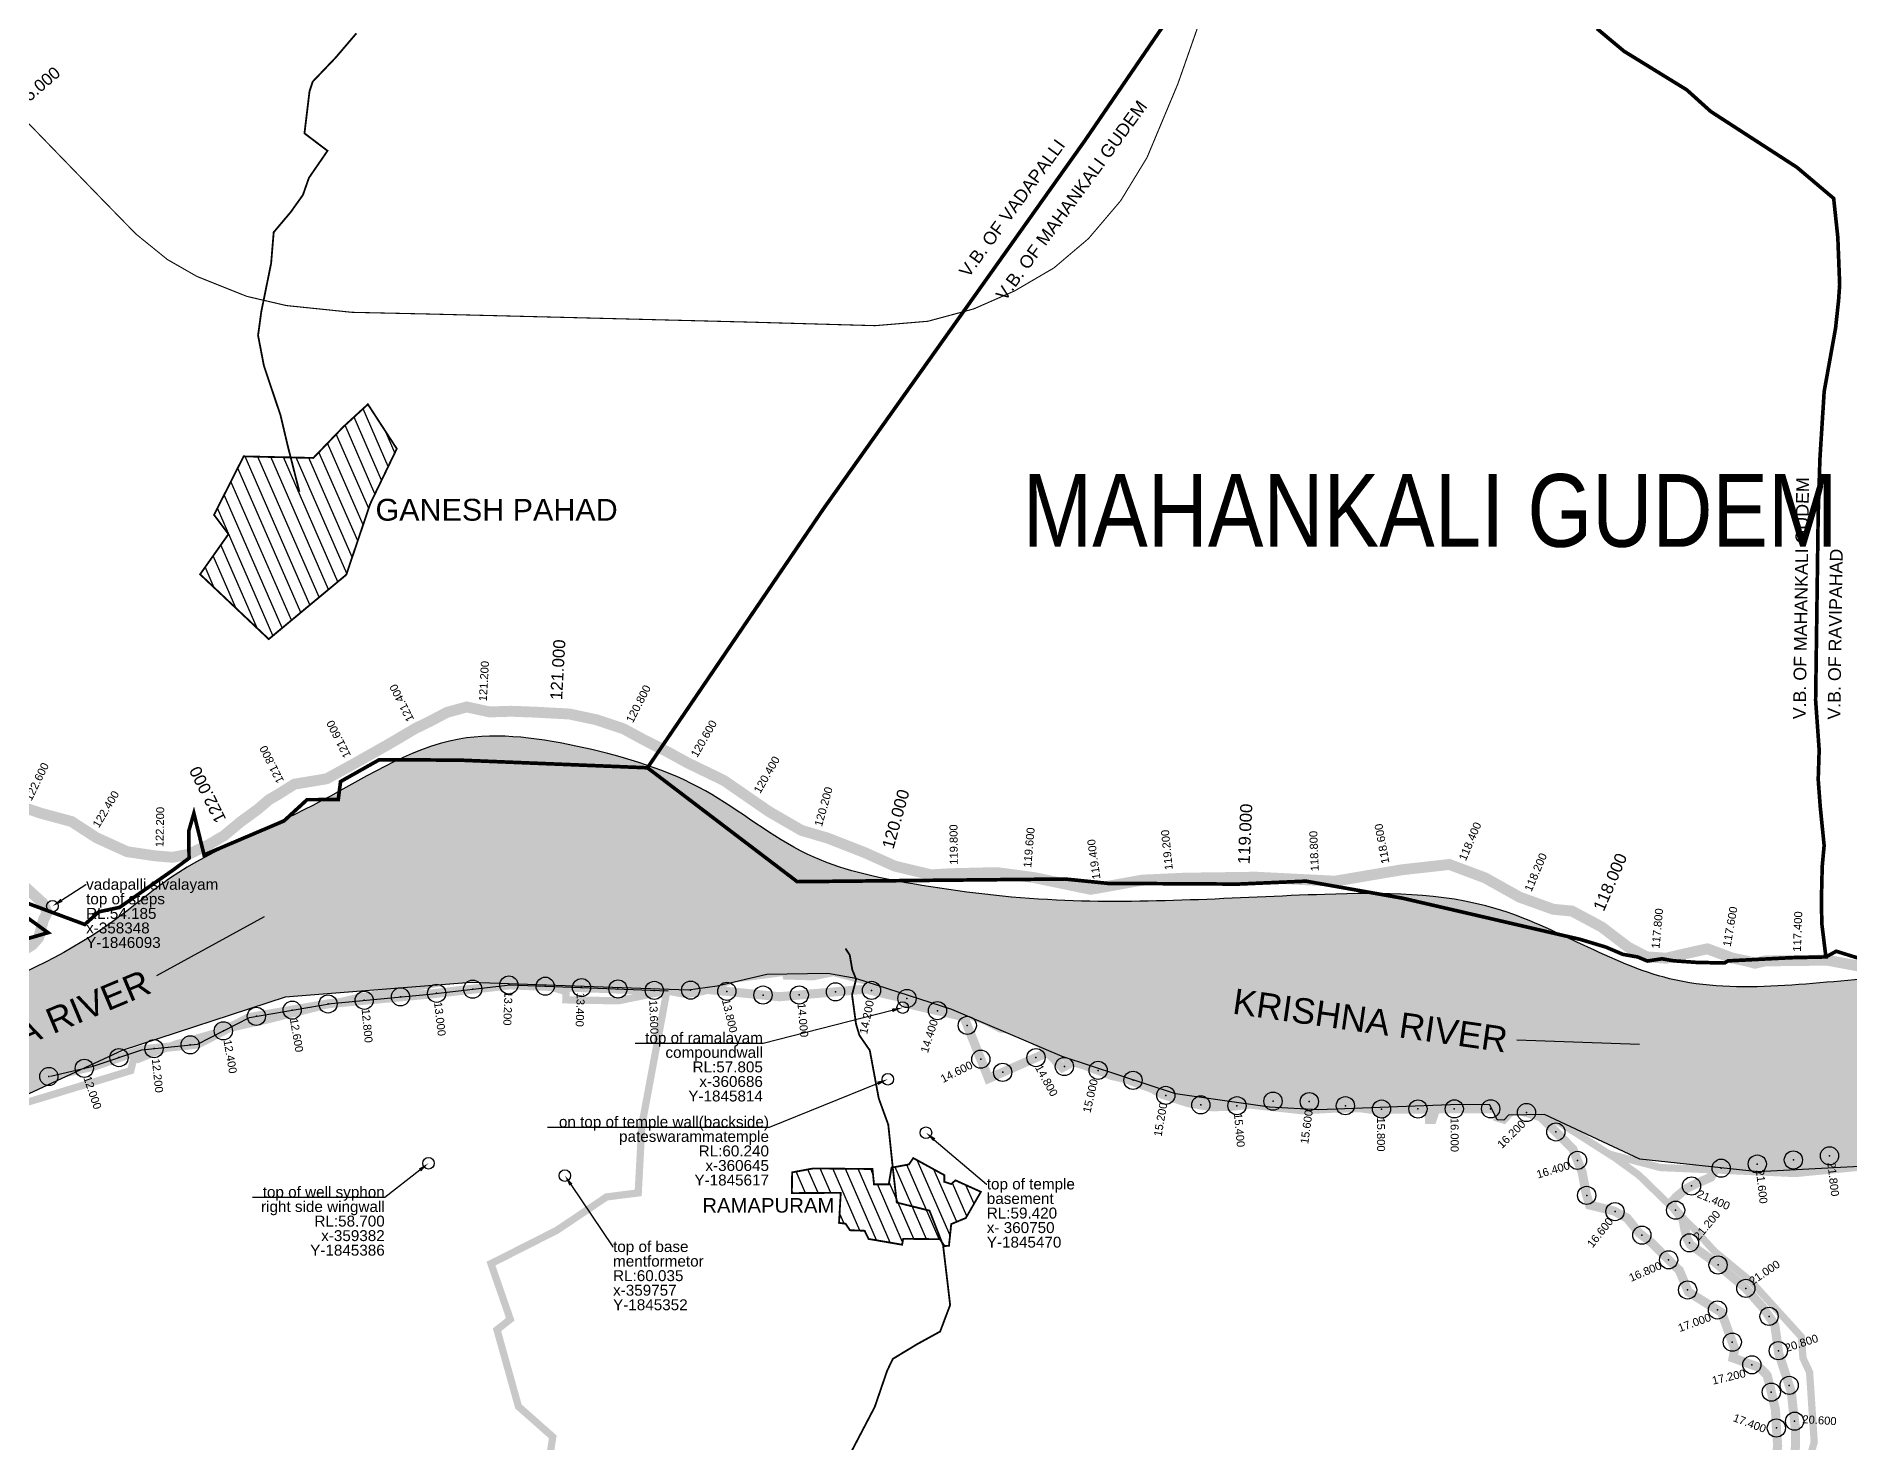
# Model space of a CAD drawing. Header units: millimetres. Extents: x 345922 to 402103, y 1833175 to 1858598.
# Drawn here: x 358304 to 363290, y 1844617 to 1848486 of the extents above; entities that cross this region are included whole.
import ezdxf
from ezdxf import colors
from ezdxf.entities.mleader import LeaderData, LeaderLine
from ezdxf.enums import TextEntityAlignment as Align
from ezdxf.math import Vec2, Vec3

# ---------------------------------------------------------------- set-up
doc = ezdxf.new("R2010")
doc.units = ezdxf.units.MM
doc.header["$PDMODE"] = 32
doc.header["$PDSIZE"] = 50
doc.linetypes.add('JIS_02_1.0', pattern=[2, 1, -1])
for name, color, linetype in [('BND', 160, 'Continuous'), ('FRL', 3, 'Continuous'), ('points', 161, 'Continuous'), ('ROADS', 10, 'Continuous'), ('STREAM111', 4, 'Continuous'), ('TBM', 7, 'Continuous'), ('TEXT', 7, 'Continuous'), ('VILLAGE AREA', 44, 'Continuous'), ('VILLAGE NAMES', 7, 'Continuous')]:
    doc.layers.add(name, color=color, linetype=linetype)
doc.styles.add('FONT1', font='Arial')
doc.styles.get("Standard").update_dxf_attribs({"font": 'arial.ttf'})
doc.styles.add('style1', font='')
doc.styles.get('style1').set_extended_font_data('Bahnschrift Condensed')
doc.linetypes.add('TRACKS', pattern='A,0.15,[130,ltypeshp.shx,S=0.25,R=0,X=0,Y=0],0.15', length=0.3)
doc.dimstyles.get("Standard").update_dxf_attribs({"dimtxt": 0.18, "dimasz": 0.18, "dimexe": 0.18, "dimexo": 0.0625, "dimgap": 0.09, "dimtad": 0, "dimtih": 1, "dimtoh": 1, "dimdec": 4, "dimzin": 0, "dimdsep": 46, "dimtxsty": 'Standard', "dimcen": 0.09, "dimadec": 0, "dimazin": 0, "dimtfac": 1, "dimtdec": 4, "dimtofl": 0, "dimtmove": 0, "dimatfit": 3, "dimfxl": 1, "dimtolj": 1, "dimtzin": 0, "dimarcsym": 0})
pattern_1 = [(113.5464313, (0, 0), (-29.1063882, -12.6838743), [])]

msp = doc.modelspace()

# ---------------------------------------------------------------- hatches: boundary and pattern name
at = {"layer": 'STREAM111'}
h = msp.add_hatch(dxfattribs=at)
h.set_pattern_fill('DASH,_O', color=4, scale=20, angle=45)
h.set_pattern_definition([(45, (0, 0), (7e-15, 89.8025612), [63.5, -63.5])])
edge = h.paths.add_edge_path()
edge.add_line((360312.4, 1845904.9), (360480.1, 1845907.5))
edge.add_line((360480.1, 1845907.5), (360557.2, 1845894.3))
edge.add_line((360557.2, 1845894.3), (360821, 1845809.2))
edge.add_line((360821, 1845809.2), (361124.9, 1845679.8))
edge.add_line((361124.9, 1845679.8), (361436.3, 1845577.4))
edge.add_line((361436.3, 1845577.4), (361695, 1845540.3))
edge.add_line((361695, 1845540.3), (361829.6, 1845532.7))
edge.add_line((361829.6, 1845532.7), (362216, 1845547.5))
edge.add_line((362216, 1845547.5), (362300.6, 1845547))
edge.add_line((362300.6, 1845547), (362320.4, 1845505.3))
edge.add_line((362320.4, 1845505.3), (362339.3, 1845504.7))
edge.add_line((362339.3, 1845504.7), (362352.2, 1845518.6))
edge.add_line((362352.2, 1845518.6), (362450.3, 1845520.1))
edge.add_line((362450.3, 1845520.1), (362712.6, 1845397.4))
edge.add_line((362712.6, 1845397.4), (363038.7, 1845362.4))
edge.add_line((363038.7, 1845362.4), (363526.7, 1845388.4))
edge.add_line((363526.7, 1845388.4), (364040.3, 1845531.1))
edge.add_line((364040.3, 1845531.1), (364255.8, 1845521))
edge.add_line((364255.8, 1845521), (364342.1, 1845671))
edge.add_line((364342.1, 1845671), (365004.6, 1846711.3))
edge.add_line((365004.6, 1846711.3), (365605.4, 1847420.4))
edge.add_line((365605.4, 1847420.4), (365918.3, 1847841.6))
edge.add_line((365918.3, 1847841.6), (365878.7, 1848090.8))
edge.add_line((365878.7, 1848090.8), (365924, 1848305))
edge.add_line((365924, 1848305), (366156.5, 1848619.5))
edge.add_line((366156.5, 1848619.5), (366280.2, 1848725.3))
edge.add_line((366280.2, 1848725.3), (366437.8, 1848794.5))
edge.add_line((366437.8, 1848794.5), (366629.9, 1848860.6))
edge.add_line((366629.9, 1848860.6), (366661.1, 1848902.5))
edge.add_line((366661.1, 1848902.5), (366851.1, 1849031))
edge.add_line((366851.1, 1849031), (367076, 1849132))
edge.add_line((367076, 1849132), (367572, 1849263.5))
edge.add_line((367572, 1849263.5), (367784.8, 1849294.3))
edge.add_line((367784.8, 1849294.3), (368319.3, 1849535.4))
edge.add_line((368319.3, 1849535.4), (368559.9, 1849652.3))
edge.add_line((368559.9, 1849652.3), (368808.4, 1849776.7))
edge.add_line((368808.4, 1849776.7), (369389.2, 1850008.7))
edge.add_line((369389.2, 1850008.7), (369588.7, 1850036.9))
edge.add_line((369588.7, 1850036.9), (369888.9, 1850054.2))
edge.add_line((369888.9, 1850054.2), (370056.2, 1850015.8))
edge.add_line((370056.2, 1850015.8), (370500.8, 1849986.4))
edge.add_line((370500.8, 1849986.4), (370760.6, 1849858.5))
edge.add_line((370760.6, 1849858.5), (370998.4, 1849726.3))
edge.add_line((370998.4, 1849726.3), (371143.5, 1849582))
edge.add_line((371143.5, 1849582), (371265.2, 1849377))
edge.add_line((371265.2, 1849377), (371303, 1849010.8))
edge.add_line((371303, 1849010.8), (371440.3, 1848548.1))
edge.add_line((371440.3, 1848548.1), (371518.2, 1848014))
edge.add_line((371518.2, 1848014), (371609.4, 1847658))
edge.add_line((371609.4, 1847658), (371832.6, 1847472.2))
edge.add_line((371832.6, 1847472.2), (372158.3, 1847071.2))
edge.add_line((372158.3, 1847071.2), (372338.4, 1846857.5))
edge.add_line((372338.4, 1846857.5), (372543.7, 1846547.9))
edge.add_line((372543.7, 1846547.9), (372690.6, 1846393.3))
edge.add_line((372690.6, 1846393.3), (373054, 1846066.4))
edge.add_line((373054, 1846066.4), (373259, 1845909.1))
edge.add_line((373259, 1845909.1), (373481, 1845784.8))
edge.add_line((373481, 1845784.8), (373756.3, 1845640.9))
edge.add_line((373756.3, 1845640.9), (373996.6, 1845568.4))
edge.add_line((373996.6, 1845568.4), (374200, 1845585.5))
edge.add_line((374200, 1845585.5), (374487.4, 1845634.4))
edge.add_line((374487.4, 1845634.4), (374726.7, 1845715.3))
edge.add_line((374726.7, 1845715.3), (375064.6, 1845862.9))
edge.add_line((375064.6, 1845862.9), (375537.5, 1845990.1))
edge.add_line((375537.5, 1845990.1), (375905.4, 1846141.8))
edge.add_line((375905.4, 1846141.8), (375577, 1846618.8))
edge.add_line((375577, 1846618.8), (375526.7, 1846545.7))
edge.add_line((375526.7, 1846545.7), (375428.1, 1846321.7))
edge.add_line((375428.1, 1846321.7), (375393.9, 1846260.6))
edge.add_line((375393.9, 1846260.6), (375319.8, 1846223.6))
edge.add_line((375319.8, 1846223.6), (375200.2, 1846158.1))
edge.add_line((375200.2, 1846158.1), (374896.2, 1846028.1))
edge.add_line((374896.2, 1846028.1), (374775.1, 1845992.5))
edge.add_line((374775.1, 1845992.5), (374659.8, 1845954.1))
edge.add_line((374659.8, 1845954.1), (374468.6, 1845908.4))
edge.add_line((374468.6, 1845908.4), (374304.7, 1845888.5))
edge.add_line((374304.7, 1845888.5), (374162.3, 1845877.1))
edge.add_line((374162.3, 1845877.1), (373881.3, 1845912.8))
edge.add_line((373881.3, 1845912.8), (373777.3, 1845949.8))
edge.add_line((373777.3, 1845949.8), (373681.8, 1846023.8))
edge.add_line((373681.8, 1846023.8), (373544.8, 1846193.8))
edge.add_line((373544.8, 1846193.8), (373472.2, 1846297.7))
edge.add_line((373472.2, 1846297.7), (373393.8, 1846394.5))
edge.add_line((373393.8, 1846394.5), (373284.1, 1846492.6))
edge.add_line((373284.1, 1846492.6), (373009.7, 1846804.4))
edge.add_line((373009.7, 1846804.4), (372901.1, 1846958.2))
edge.add_line((372901.1, 1846958.2), (372766.8, 1847192.8))
edge.add_line((372766.8, 1847192.8), (372656.1, 1847372.7))
edge.add_line((372656.1, 1847372.7), (372613, 1847438))
edge.add_line((372613, 1847438), (372539.3, 1847503.3))
edge.add_line((372539.3, 1847503.3), (372387.6, 1847604.7))
edge.add_line((372387.6, 1847604.7), (372217.7, 1847744.1))
edge.add_line((372217.7, 1847744.1), (372034, 1847883.4))
edge.add_line((372034, 1847883.4), (371929.6, 1847980.7))
edge.add_line((371929.6, 1847980.7), (371828.7, 1848173.2))
edge.add_line((371828.7, 1848173.2), (371715.3, 1848396.9))
edge.add_line((371715.3, 1848396.9), (371643.8, 1848678.5))
edge.add_line((371643.8, 1848678.5), (371591.1, 1848840))
edge.add_line((371591.1, 1848840), (371456.5, 1849263.5))
edge.add_line((371456.5, 1849263.5), (371414.2, 1849498.9))
edge.add_line((371414.2, 1849498.9), (371312, 1849769.7))
edge.add_line((371312, 1849769.7), (371239, 1849918.9))
edge.add_line((371239, 1849918.9), (371024.5, 1850114.1))
edge.add_line((371024.5, 1850114.1), (370792.3, 1850318.7))
edge.add_line((370792.3, 1850318.7), (370617, 1850424.1))
edge.add_line((370617, 1850424.1), (370453.2, 1850451.6))
edge.add_line((370453.2, 1850451.6), (370045.9, 1850438.7))
edge.add_line((370045.9, 1850438.7), (369901.1, 1850435.9))
edge.add_line((369901.1, 1850435.9), (369863.2, 1850432))
edge.add_line((369863.2, 1850432), (369636.1, 1850417.2))
edge.add_line((369636.1, 1850417.2), (369473.7, 1850396.9))
edge.add_line((369473.7, 1850396.9), (369263.9, 1850383.4))
edge.add_line((369263.9, 1850383.4), (369125.1, 1850352.9))
edge.add_line((369125.1, 1850352.9), (368996.5, 1850292.1))
edge.add_line((368996.5, 1850292.1), (368861.2, 1850204.2))
edge.add_line((368861.2, 1850204.2), (368671.7, 1850102.8))
edge.add_line((368671.7, 1850102.8), (368448.3, 1850018.3))
edge.add_line((368448.3, 1850018.3), (368272.4, 1849913.5))
edge.add_line((368272.4, 1849913.5), (368004.2, 1849827.1))
edge.add_line((368004.2, 1849827.1), (367788.8, 1849714.8))
edge.add_line((367788.8, 1849714.8), (367519.3, 1849605.2))
edge.add_line((367519.3, 1849605.2), (367186.6, 1849449))
edge.add_line((367186.6, 1849449), (366786.7, 1849232))
edge.add_line((366786.7, 1849232), (366520.6, 1849095.8))
edge.add_line((366520.6, 1849095.8), (366203.8, 1848968.1))
edge.add_line((366203.8, 1848968.1), (366030.8, 1848868.4))
edge.add_line((366030.8, 1848868.4), (365841.2, 1848735.4))
edge.add_line((365841.2, 1848735.4), (365673, 1848657.9))
edge.add_arc((365678.8, 1848638.8), 20, 106.8474, 172.1337)
edge.add_arc((366210.4, 1848161.8), 730.8, 138.9743, 154.1147)
edge.add_line((365552.9, 1848480.9), (365495.4, 1848364.8))
edge.add_arc((365995.6, 1848175.1), 535, 159.2374, 179.5382)
edge.add_line((365460.7, 1848179.4), (365365.8, 1848042.3))
edge.add_line((365365.8, 1848042.3), (365228.7, 1847989.9))
edge.add_line((365228.7, 1847989.9), (365128.7, 1847897.9))
edge.add_line((365128.7, 1847897.9), (364872.5, 1847479.8))
edge.add_spline(control_points=[(364872.5, 1847479.8), (364751.5, 1847238.1), (364508.2, 1846751.8), (364198.4, 1846147.9), (363744.8, 1845891.7), (363315.2, 1845910.5), (362809.7, 1845812), (362342.9, 1846131.5), (361754.6, 1846130), (361221.5, 1846087.1), (360745.8, 1846143.6), (360403.7, 1846216.2), (360146.2, 1846435.8), (359817, 1846535.7), (359424, 1846595.5), (359070.8, 1846351.3), (358733.8, 1846232.3), (358457.7, 1845994.9), (358118.2, 1845832.2), (357705.8, 1845724.4), (357317.7, 1845758.8), (357023.9, 1845510.6), (356849.3, 1845128.2), (356580, 1844792.4), (356446, 1844297.4), (356030.9, 1843955.3), (355574.1, 1843591.3), (355217, 1843272.9), (354944.6, 1842979.2), (354741.7, 1842776.2), (354523.6, 1842634), (354411.3, 1842454.7), (354037.5, 1842257.1), (353652.6, 1842879.1), (352957.2, 1842601.1), (352440.3, 1843123.6), (351871, 1843339), (351505.9, 1843559), (351379.9, 1843635)], knot_values=[0, 0, 0, 0, 816.927526, 1643.761803, 1962.087642, 2311.263035, 2917.580945, 3432.028985, 3904.205199, 4642.49363, 5040.443251, 5342.292141, 5671.412453, 6026.576286, 6370.093912, 6811.380667, 7250.662048, 7436.99095, 7895.132819, 8364.635402, 8711.468131, 9007.199942, 9440.815909, 9972.938838, 10276.359737, 10947.391125, 11503.408839, 12052.094683, 12374.742608, 12705.71871, 12912.047162, 13143.644243, 13334.200632, 14061.252952, 14648.51574, 15221.119517, 16056.071013, 16495.766696, 16495.766696, 16495.766696, 16495.766696], degree=3, periodic=0)
edge.add_line((351379.9, 1843635), (351106.5, 1843677.9))
edge.add_line((351106.5, 1843677.9), (350518.1, 1843637.9))
edge.add_line((350518.1, 1843637.9), (349724.7, 1843369))
edge.add_line((349724.7, 1843369), (349436.5, 1843040.9))
edge.add_line((349436.5, 1843040.9), (349048.2, 1842444.9))
edge.add_line((349048.2, 1842444.9), (348671.9, 1842188.8))
edge.add_line((348671.9, 1842188.8), (348888.3, 1841967.1))
edge.add_line((348888.3, 1841967.1), (349205.6, 1842299.6))
edge.add_line((349205.6, 1842299.6), (349306, 1842415.8))
edge.add_line((349306, 1842415.8), (349375, 1842547))
edge.add_line((349375, 1842547), (349580.2, 1842817.4))
edge.add_line((349580.2, 1842817.4), (349946.5, 1843185.7))
edge.add_line((349946.5, 1843185.7), (350272.4, 1843335.3))
edge.add_line((350272.4, 1843335.3), (350789.1, 1843428))
edge.add_line((350789.1, 1843428), (350998.9, 1843450.7))
edge.add_line((350998.9, 1843450.7), (351278.4, 1843398.7))
edge.add_line((351278.4, 1843398.7), (351614, 1843322.1))
edge.add_line((351614, 1843322.1), (352008.9, 1843081.7))
edge.add_line((352008.9, 1843081.7), (352174.8, 1842941.3))
edge.add_line((352174.8, 1842941.3), (352417, 1842669.9))
edge.add_line((352417, 1842669.9), (353146.2, 1842474.1))
edge.add_line((353146.2, 1842474.1), (353409.4, 1842271.6))
edge.add_line((353409.4, 1842271.6), (354057, 1842133))
edge.add_line((354057, 1842133), (354305.9, 1842172.8))
edge.add_line((354305.9, 1842172.8), (354684.2, 1842415.5))
edge.add_line((354684.2, 1842415.5), (355191.1, 1842879.5))
edge.add_line((355191.1, 1842879.5), (355737, 1843173.6))
edge.add_line((355737, 1843173.6), (356070, 1843283.5))
edge.add_line((356070, 1843283.5), (356311.5, 1843442.1))
edge.add_line((356311.5, 1843442.1), (356569.1, 1843861.7))
edge.add_line((356569.1, 1843861.7), (356851.2, 1844266.5))
edge.add_line((356851.2, 1844266.5), (357016.9, 1844488.8))
edge.add_line((357016.9, 1844488.8), (357044.6, 1844633.6))
edge.add_line((357044.6, 1844633.6), (357119.9, 1844730.1))
edge.add_line((357119.9, 1844730.1), (357281.4, 1844886.2))
edge.add_line((357281.4, 1844886.2), (357507.2, 1845123.6))
edge.add_line((357507.2, 1845123.6), (357846, 1845373.9))
edge.add_line((357846, 1845373.9), (358539.6, 1845695.9))
edge.add_line((358539.6, 1845695.9), (358987.5, 1845842.6))
edge.add_line((358987.5, 1845842.6), (359498.8, 1845883.5))
edge.add_line((359498.8, 1845883.5), (360096, 1845862))
edge.add_line((360096, 1845862), (360175.6, 1845873.5))
edge.add_line((360175.6, 1845873.5), (360312.4, 1845904.9))
at = {"layer": 'VILLAGE AREA'}
h = msp.add_hatch(dxfattribs=at)
h.set_pattern_fill('ANSI31,_O', color=256, scale=10, angle=68.5464)
h.set_pattern_definition(pattern_1)
h.paths.add_polyline_path([(359148.7, 1847412.3), (359065.5, 1847325.9), (358873.7, 1847330.2), (358792.3, 1847169.3), (358832, 1847116.3), (358754, 1847005.8), (358942.8, 1846827.5), (359155.9, 1847004.6), (359221.9, 1847200), (359294.9, 1847351.2), (359215.4, 1847473.4)])
h = msp.add_hatch(dxfattribs=at)
h.set_pattern_fill('ANSI31,_O', color=256, scale=10, angle=68.5464)
h.set_pattern_definition(pattern_1)
h.paths.add_polyline_path([(360381.9, 1845361), (360440.2, 1845371.8), (360602.8, 1845370.2), (360607.1, 1845328.2), (360647.6, 1845328.2), (360655.2, 1845373.9), (360703.1, 1845382.8), (360715.1, 1845400.3), (360800.4, 1845353.4), (360800.4, 1845335), (360819.4, 1845328.9), (360831.1, 1845339), (360901, 1845307.4), (360859.5, 1845235.4), (360819.4, 1845218.7), (360813.2, 1845159.1), (360801.1, 1845158.4), (360788, 1845177.2), (360687.3, 1845178.2), (360684.4, 1845162), (360592.1, 1845177.9), (360581.3, 1845200.4), (360540.9, 1845201.8), (360529, 1845219.7), (360510.9, 1845222.1), (360515.7, 1845304.7), (360381.2, 1845303.9)])

# ---------------------------------------------------------------- linework, layer by layer
at = {"color": 245, "linetype": 'TRACKS', "ltscale": 75}
msp.add_lwpolyline([(357505.5, 1849047.9, 3, 3, 0), (358482.3, 1848039.4, 3, 3, 0), (358578.1, 1847941.3, 3, 3, 0), (358664.1, 1847871.6, 3, 3, 0), (358745.1, 1847825.2, 3, 3, 0), (358882.4, 1847770.3, 3, 3, 0), (358991.2, 1847745, 3, 3, 0), (359171.5, 1847726.4, 3, 3, 0), (359380.1, 1847721.8, 3, 3, 0), (359762.4, 1847712.3, 3, 3, 0), (360252.7, 1847699.8, 3, 3, 0), (360610.3, 1847689.7, 3, 3, 0), (360755.2, 1847701.8, 3, 3, 0), (360881.3, 1847735.8, 3, 3, 0), (360993.4, 1847785.1, 3, 3, 0), (361101.8, 1847848.5, 3, 3, 0), (361196.9, 1847929.2, 3, 3, 0), (361285.4, 1848033.4, 3, 3, 0), (361357.8, 1848152.1, 3, 3, 0), (361442.6, 1848354.7, 3, 3, 0), (361574.3, 1848730.8, 3, 3, 0)], format="xyseb", dxfattribs=at)
at = {"layer": 'BND', "linetype": 'JIS_02_1.0', "lineweight": 30, "ltscale": 50}
for points, const_width in [([(361728.1, 1848991), (361187.3, 1848199.3), (360468.7, 1847186.8), (359984.2, 1846473.7), (359468.2, 1846494.7), (359246.8, 1846496), (359140.2, 1846435.8), (359133.9, 1846386.2), (359048.1, 1846386), (358984.9, 1846327.7), (358764.9, 1846234.1), (358736.9, 1846348.4), (358722.9, 1846299.9), (358723.6, 1846225.1), (358680.3, 1846192.9), (358532.6, 1846089.8), (358475.4, 1846077.5), (358436.9, 1846042.8), (358246.7, 1846113.3)], 10), ([(359984.2, 1846473.7), (360395.8, 1846160.5), (360777.7, 1846164.3), (361132, 1846167.8), (361250, 1846155.8), (361608, 1846153.8), (361794.8, 1846161.9), (362061.2, 1846114.9), (362548.9, 1846001.8), (362620.5, 1845980.2), (362666.1, 1845960.6), (362706.8, 1845953.4), (362733.7, 1845942.2), (362773.7, 1845948.4), (362805.4, 1845942.9), (362866.5, 1845938.6), (362909.1, 1845937.6), (362945.9, 1845936.8), (362955.1, 1845942.6), (363127.2, 1845951.3), (363224.5, 1845953.5), (363213.3, 1846045), (363212.2, 1846110.7), (363214.4, 1846202.9), (363219.7, 1846259.9), (363209, 1846366.1), (363203.4, 1846441.1), (363206, 1846522.9), (363196.3, 1846659), (363203.3, 1847169.2), (363208.1, 1847324.2), (363219.8, 1847508.8), (363251.1, 1847682.6), (363259.4, 1847759.5), (363262.4, 1847802.2), (363257.3, 1847932.7), (363245.9, 1848039.7), (363144.7, 1848125.3), (362907.7, 1848278.9), (362841.9, 1848338.3), (362669.4, 1848444.5), (362595, 1848506.7)], 10), ([(358233, 1846094.7), (358336, 1846020.1), (358264.6, 1845999.6)], 10), ([(363312.5, 1845950.5), (363253, 1845969.1), (363224.5, 1845953.5)], 10), ([(363154.9, 1844487.9), (363192.4, 1844618.7), (363179.7, 1844811), (363161.5, 1844850.2), (363157.1, 1844908.5), (363020.3, 1845059.3), (362918.3, 1845143.6), (362863, 1845204.7), (362710.9, 1845352.8), (362644.7, 1845400.8), (362544.3, 1845465), (362456.9, 1845519.4), (362405.8, 1845525.1), (362365.1, 1845532.6), (362339.3, 1845504.7), (362320.5, 1845510.4), (362321.6, 1845542.6), (362279.5, 1845551.3), (362216, 1845547.5), (362151.2, 1845543.2), (362150.9, 1845525.5), (362143.7, 1845503.8), (362131.9, 1845504.2), (362130.8, 1845537), (362144.2, 1845550.9), (362018.1, 1845533), (362006, 1845516.3), (361977.5, 1845536.8), (361874.4, 1845535.1), (361784.7, 1845530.4), (361605.3, 1845550.2), (361484, 1845562.4), (361444, 1845580.9), (361419.6, 1845570), (361383.5, 1845584.9), (361207.7, 1845648.9), (361145.6, 1845668.7), (361025.8, 1845732.9), (361006.2, 1845749), (360953.4, 1845755.6), (360914.2, 1845776.7), (360792.3, 1845819.2), (360581.4, 1845887.9), (360495.2, 1845910.7), (360439.7, 1845899), (360365.6, 1845901.2), (360362.4, 1845911.7), (360224.3, 1845893), (360140.7, 1845859.5), (360091.4, 1845849.9), (360037.5, 1845860.1)], 20), ([(358267.1, 1845550.3), (358344.7, 1845573.8), (358563.2, 1845640.7), (358573, 1845678.6), (358583.5, 1845671.7), (358686.6, 1845713.9), (358798.5, 1845745.4), (358805.8, 1845761.4), (358828.4, 1845764.9), (358832.6, 1845756.3), (358939.8, 1845780.5), (359074.3, 1845814.2), (359108.3, 1845823.5), (359190.9, 1845842.4), (359288.3, 1845859.1), (359408.9, 1845881.4), (359411.2, 1845893.4), (359642.5, 1845893.5), (359760.7, 1845857.9), (359759.8, 1845835.5), (359903.7, 1845832.8), (360037.5, 1845860.1), (359968.6, 1845489.9), (359958.7, 1845304.5), (359871.6, 1845293.4), (359734.8, 1845201.5), (359553.8, 1845109.9), (359606.9, 1844956.9), (359570.4, 1844928.1), (359629.4, 1844717), (359723.8, 1844633.5), (359675.7, 1844322.9)], 20), ([(362628.5, 1845411.2), (362628.5, 1845411.2), (362769.7, 1845374.2), (362935.8, 1845367), (363141.6, 1845357.8), (363333.7, 1845377)], 20)]:
    msp.add_lwpolyline(points, dxfattribs=dict(at, const_width=const_width))
at = {"layer": 'FRL', "color": 84, "const_width": 30}
for points in [[(363314.4, 1845928.4), (363227.7, 1845944.6), (363057.4, 1845942.6), (363029.9, 1845936.2), (363007.1, 1845942.1), (362967.5, 1845950.3), (362898.6, 1845975.8), (362835.1, 1845961.8), (362785.3, 1845950), (362731.3, 1845953.8), (362681, 1845980.2), (362607.8, 1846036), (362526.1, 1846079.7), (362475.1, 1846084.5), (362382.7, 1846117.7), (362287.3, 1846171), (362189, 1846207.8), (362058.1, 1846193.1), (361874.1, 1846161.8), (361656.8, 1846172.8), (361462.2, 1846170.1), (361344.3, 1846164.7), (361202.9, 1846139.4), (361046.4, 1846171.9), (360945.5, 1846185.4), (360814.8, 1846182.3), (360764.6, 1846179.2), (360664.2, 1846203.3), (360580.9, 1846240.7), (360479.6, 1846280.3), (360407.5, 1846301.6), (360317.4, 1846353.8), (360194.6, 1846438.7), (360093.9, 1846487.5), (360037.5, 1846518.6), (359977.4, 1846548.8), (359917.8, 1846581.2), (359843.9, 1846605.8), (359769.4, 1846621.6), (359677.8, 1846626.6), (359610.1, 1846629.2), (359550.1, 1846627.4), (359487.2, 1846641), (359432.5, 1846626), (359385.9, 1846601.3), (359346.6, 1846582.3), (359278.5, 1846542), (359181.5, 1846487.1), (359102.1, 1846443.5), (359013.2, 1846428.6), (358970.9, 1846401.9), (358943.3, 1846385.8), (358913.5, 1846360.2), (358864.5, 1846324.4), (358820.1, 1846287.3), (358777.3, 1846261.9), (358722.9, 1846236.1), (358678.5, 1846227.5), (358630.6, 1846231.5), (358553.5, 1846242.9), (358468.7, 1846281.5), (358400.6, 1846325.9), (358316.8, 1846348.5), (358223.5, 1846380.1)], [(358262.7, 1846155.5), (358321.5, 1846101.8), (358333.6, 1846075.2), (358323.6, 1846056.8), (358314.2, 1846021.1), (358309.4, 1846005.4), (358292.2, 1845986.3), (358257.9, 1845965.4)]]:
    msp.add_lwpolyline(points, dxfattribs=at)
at = {"layer": 'FRL', "color": 84}
for points in [[(363314.4, 1845928.4, 30, 30, 0), (363227.7, 1845944.6, 30, 30, 0), (363057.4, 1845942.6, 30, 30, 0), (363029.9, 1845936.2, 30, 30, 0), (363007.1, 1845942.1, 30, 30, 0), (362967.5, 1845950.3, 30, 30, 0), (362898.6, 1845975.8, 30, 30, 0), (362835.1, 1845961.8, 30, 30, 0), (362785.3, 1845950, 30, 30, 0), (362731.3, 1845953.8, 30, 30, 0), (362681, 1845980.2, 30, 30, 0), (362607.8, 1846036, 30, 30, 0), (362526.1, 1846079.7, 30, 30, 0), (362475.1, 1846084.5, 30, 30, 0), (362382.7, 1846117.7, 30, 30, 0), (362287.3, 1846171, 30, 30, 0), (362189, 1846207.8, 30, 30, 0), (362058.1, 1846193.1, 30, 30, 0), (361874.1, 1846161.8, 30, 30, 0), (361656.8, 1846172.8, 30, 30, 0), (361462.2, 1846170.1, 30, 30, 0), (361344.3, 1846164.7, 30, 30, 0), (361202.9, 1846139.4, 30, 30, 0), (361046.4, 1846171.9, 30, 30, 0), (360945.5, 1846185.4, 30, 30, 0), (360814.8, 1846182.3, 30, 30, 0), (360764.6, 1846179.2, 30, 30, 0), (360664.2, 1846203.3, 30, 30, 0), (360580.9, 1846240.7, 30, 30, 0), (360479.6, 1846280.3, 30, 30, 0), (360407.5, 1846301.6, 30, 30, 0), (360317.4, 1846353.8, 30, 30, 0), (360194.6, 1846438.7, 30, 30, 0), (360093.9, 1846487.5, 30, 30, 0), (360037.5, 1846518.6, 30, 30, 0), (359977.4, 1846548.8, 30, 30, 0), (359917.8, 1846581.2, 30, 30, 0), (359843.9, 1846605.8, 30, 30, 0), (359769.4, 1846621.6, 30, 30, 0), (359677.8, 1846626.6, 30, 30, 0), (359610.1, 1846629.2, 30, 30, 0), (359550.1, 1846627.4, 30, 30, 0), (359487.2, 1846641, 30, 30, 0), (359432.5, 1846626, 30, 30, 0), (359385.9, 1846601.3, 30, 30, 0), (359346.6, 1846582.3, 30, 30, 0), (359278.5, 1846542, 30, 30, 0), (359181.5, 1846487.1, 30, 30, 0), (359102.1, 1846443.5, 30, 30, 0), (359013.2, 1846428.6, 30, 30, 0), (358970.9, 1846401.9, 30, 30, 0), (358943.3, 1846385.8, 30, 30, 0), (358913.5, 1846360.2, 30, 30, 0), (358864.5, 1846324.4, 30, 30, 0), (358820.1, 1846287.3, 30, 30, 0), (358777.3, 1846261.9, 30, 30, 0), (358722.9, 1846236.1, 30, 30, 0), (358678.5, 1846227.5, 30, 30, 0), (358630.6, 1846231.5, 30, 30, 0), (358553.5, 1846242.9, 30, 30, 0), (358468.7, 1846281.5, 30, 30, 0), (358400.6, 1846325.9, 30, 30, 0), (358316.8, 1846348.5, 30, 30, 0), (358223.5, 1846380.1, 30, 30, 0)], [(358262.7, 1846155.5, 30, 30, 0), (358321.5, 1846101.8, 30, 30, 0), (358333.6, 1846075.2, 30, 30, 0), (358323.6, 1846056.8, 30, 30, 0), (358314.2, 1846021.1, 30, 30, 0), (358309.4, 1846005.4, 30, 30, 0), (358292.2, 1845986.3, 30, 30, 0), (358257.9, 1845965.4, 30, 30, 0)], [(358282, 1845610, 25, 25, 0), (358343, 1845626, 25, 25, 0), (358460.4, 1845652.8, 25, 25, 0), (358593.8, 1845697.8, 25, 25, 0), (358746.9, 1845713.8, 25, 25, 0), (358889.9, 1845787, 25, 25, 0), (359114.6, 1845825.7, 25, 25, 0), (359385.9, 1845851.4, 25, 25, 0), (359606.3, 1845876.6, 25, 25, 0), (360041, 1845860, 25, 25, 0), (360151, 1845864, 25, 25, 0), (360347, 1845844, 25, 25, 0), (360586, 1845865, 25, 25, 0), (360645, 1845850, 25, 25, 0), (360698, 1845839, 25, 25, 0), (360698, 1845825, 25, 25, 0), (360854, 1845789, 25, 25, 0), (360922, 1845619, 25, 25, 0), (361085, 1845691, 25, 25, 0), (361125, 1845649, 25, 25, 0), (361154, 1845665, 25, 25, 0), (361182.9, 1845656.8, 25, 25, 0), (361261.4, 1845627.4, 25, 25, 0), (361342.4, 1845608.8, 25, 25, 0), (361399.4, 1845576, 25, 25, 0), (361470.7, 1845552.7, 25, 25, 0), (361534.7, 1845541.5, 25, 25, 0), (361587.9, 1845542.3, 25, 25, 0), (361646.1, 1845549.1, 25, 25, 0), (361672.6, 1845553.9, 25, 25, 0), (361733.3, 1845559.4, 25, 25, 0), (361834.9, 1845553.9, 25, 25, 0), (361970, 1845535, 25, 25, 0), (362366, 1845536, 25, 25, 0), (362440.7, 1845513.9, 25, 25, 0), (362528.7, 1845425.3, 25, 25, 0), (362553.6, 1845363.5, 25, 25, 0), (362554.2, 1845361.9, 25, 25, 0), (362565, 1845303.4, 25, 25, 0), (362574.7, 1845271.2, 25, 25, 0), (362641.4, 1845254.8, 25, 25, 0), (362677.7, 1845235.5, 25, 25, 0), (362711.2, 1845194.2, 25, 25, 0), (362746.9, 1845165.8, 25, 25, 0), (362820, 1845092.5, 25, 25, 0), (362821.4, 1845091.6, 25, 25, 0), (362846.8, 1845031.6, 25, 25, 0), (362937.7, 1844975.6, 25, 25, 0), (362973.7, 1844875.8, 25, 25, 0), (362969.3, 1844850.5, 25, 25, 0), (363042.9, 1844823.8, 25, 25, 0), (363063, 1844802.9, 25, 25, 0), (363073, 1844762.6, 25, 25, 0), (363085.8, 1844708, 25, 25, 0), (363088.3, 1844660.1, 25, 25, 0), (363091.9, 1844608.8, 25, 25, 0), (363085.9, 1844564.9, 25, 25, 0)], [(363137.9, 1844562.6, 25, 25, 0), (363140.8, 1844608.8, 25, 25, 0), (363140.8, 1844657.2, 25, 25, 0), (363135.1, 1844703.4, 25, 25, 0), (363129.4, 1844757.2, 25, 25, 0), (363105.9, 1844829.5, 25, 25, 0), (363094.8, 1844863.3, 25, 25, 0), (363090.2, 1844897.3, 25, 25, 0), (363083.8, 1844942, 25, 25, 0), (363054.1, 1844985.9, 25, 25, 0), (363003.2, 1845043.2, 25, 25, 0), (362915.8, 1845116.4, 25, 25, 0), (362851.9, 1845162, 25, 25, 0), (362843, 1845178.8, 25, 25, 0), (362836.7, 1845204, 25, 25, 0), (362831.4, 1845232.6, 25, 25, 0), (362796.5, 1845275, 25, 25, 0), (362814.1, 1845294.2, 25, 25, 0), (362841.4, 1845316.8, 25, 25, 0), (362873.5, 1845332.5, 25, 25, 0), (362907.8, 1845347.4, 25, 25, 0), (362922.9, 1845371.3, 25, 25, 0), (362924, 1845371, 25, 25, 0), (363440, 1845430, 25, 25, 0)]]:
    msp.add_lwpolyline(points, format="xyseb", dxfattribs=at)
at = {"layer": 'points', "color": 2, "linetype": 'Continuous'}
msp.add_lwpolyline([(358343, 1845626), (358460.4, 1845652.8), (358593.8, 1845697.8), (358746.9, 1845713.8), (358889.9, 1845787), (359114.6, 1845825.7), (359385.9, 1845851.4), (359606.3, 1845876.6), (360041, 1845860)], dxfattribs=at)
at = {"layer": 'points'}
for p in [(359304.9, 1845843.7), (359404.4, 1845853.5), (359503.7, 1845864.9), (359603.1, 1845876.3), (359703, 1845872.9), (359802.9, 1845869.1), (359902.9, 1845865.3), (360002.8, 1845861.5), (360102.7, 1845862.2), (360202.4, 1845858.8), (360301.9, 1845848.6), (360401.5, 1845848.8), (360501.1, 1845857.5), (360600.3, 1845861.4), (359007.3, 1845807.2), (359105.9, 1845824.2), (359205.3, 1845834.3), (360697.7, 1845839.1), (360781.5, 1845805.7), (358817.9, 1845750.2), (358908.8, 1845790.2), (360863.5, 1845765.2), (358627.3, 1845701.3), (358726.8, 1845711.7), (358435.5, 1845647.1), (358531, 1845676.6), (360900.7, 1845672.3), (361052.4, 1845676.6), (361130.6, 1845652.1), (358338.1, 1845624.7), (360960.9, 1845636.2), (361223.3, 1845641.6), (361319.3, 1845614.1), (361409.4, 1845572.7), (361505.7, 1845546.6), (361605.1, 1845544.3), (361704.3, 1845556.7), (361804, 1845555.6), (361903.3, 1845544.3), (362002.7, 1845535.1), (362102.7, 1845535.3), (362202.7, 1845535.6), (362302.7, 1845535.8), (362401.2, 1845525.6), (362482.1, 1845472.2), (362541.4, 1845393.9), (363135.2, 1845395.1), (363234.5, 1845406.5), (362936.5, 1845372.4), (363035.8, 1845383.8), (362566.8, 1845297.6), (362855, 1845323.5), (362644.7, 1845253.1), (362811.3, 1845256.9), (362718.6, 1845188.3), (362849.3, 1845167), (362792, 1845120.6), (362928, 1845106.2), (362844.3, 1845037.6), (363004.4, 1845041.8), (362926.4, 1844982.6), (363068.2, 1844965), (362967.1, 1844894), (363093.8, 1844870.5), (363021, 1844831.8), (363074.4, 1844756.6), (363123.6, 1844775.1), (363088.4, 1844657.9), (363138.4, 1844676.5)]:
    msp.add_point(p, dxfattribs=at)
at = {"layer": 'ROADS', "const_width": 5}
for points in [[(359183.7, 1848493.7), (359126.9, 1848427.1), (359063.8, 1848361), (359054.9, 1848334.4), (359041, 1848218.7), (359104.4, 1848170.6), (359053.3, 1848096.4), (359036.8, 1848049.3), (359003.6, 1848002.6), (358956.4, 1847946.6), (358949.3, 1847861), (358922.2, 1847727.7), (358913.4, 1847662.9), (358929.4, 1847579.7), (358975.3, 1847442.7), (358994.7, 1847360.4), (359026.2, 1847236.5), (359027.3, 1847232.8)], [(360528.1, 1845976.1), (360529.4, 1845975.5), (360540.3, 1845958.8), (360547.5, 1845917.7), (360557.9, 1845892.4), (360546.7, 1845849.1), (360557.7, 1845768.7), (360567, 1845737.8), (360595.5, 1845696.5), (360620.1, 1845564.4), (360646.3, 1845492.2), (360659.4, 1845367.4), (360669.7, 1845278), (360759.7, 1845255.7), (360797, 1845160.5), (360810.2, 1845049.4), (360816.4, 1844996.1), (360788.9, 1844923.2), (360725.9, 1844888.6), (360658.8, 1844848), (360643.3, 1844815.6), (360609, 1844715.6), (360537.3, 1844578.5)]]:
    msp.add_lwpolyline(points, dxfattribs=at)
at = {"layer": 'STREAM111', "color": 4}
msp.add_lwpolyline([(363526.7, 1845388.4), (363038.7, 1845362.4), (362712.6, 1845397.4), (362450.3, 1845520.1), (362352.2, 1845518.6), (362339.3, 1845504.7), (362320.4, 1845505.3), (362300.6, 1845547), (362216, 1845547.5), (361829.6, 1845532.7), (361695, 1845540.3), (361436.3, 1845577.4), (361124.9, 1845679.8), (360821, 1845809.2), (360557.2, 1845894.3), (360480.1, 1845907.5), (360312.4, 1845904.9), (360175.6, 1845873.5), (360096, 1845862), (359498.8, 1845883.5), (358987.5, 1845842.6), (358539.6, 1845695.9), (357846, 1845373.9)], dxfattribs=at)
msp.add_spline([(364872.5, 1847479.8), (364505.7, 1846749.9), (364031.1, 1846072.8), (363749.1, 1845925.2), (363401.1, 1845896.3), (362794.8, 1845893.6), (362317.7, 1846086), (361847.1, 1846125.5), (361109, 1846109.7), (360713.6, 1846154.4), (360423.1, 1846236.3), (360143.6, 1846410.2), (359808.8, 1846528.7), (359466.1, 1846552.4), (359064.2, 1846370.3), (358672.8, 1846170.9), (358524.2, 1846058.4), (358117.4, 1845847.8), (357659.2, 1845745.2), (357314.1, 1845711.4), (357077.6, 1845533.7), (356848.6, 1845165.6), (356573.2, 1844710.2), (356461.5, 1844428.1), (356004.9, 1843936.4), (355574.2, 1843584.7), (355168.6, 1843215.2), (354945, 1842982.5), (354702.6, 1842757.2), (354541, 1842628.9), (354385.4, 1842457.4), (354214.8, 1842372.5), (353571.5, 1842711.4), (352984.3, 1842720.6), (352496.8, 1843021), (351761.1, 1843415.7), (351379.9, 1843635)], degree=3, dxfattribs=at)
at = {"layer": 'TBM', "linetype": 'Continuous'}
for centre in [(358348, 1846093, 54.2), (360686, 1845814, 57.8), (360645, 1845617, 60.2), (360750, 1845470, 59.4), (359382, 1845386, 58.7), (359757, 1845352, 60)]:
    msp.add_circle(centre, 15.9, dxfattribs=at)
at = {"layer": 'VILLAGE AREA', "const_width": 5}
for points in [[(359148.7, 1847412.3), (359065.5, 1847325.9), (358873.7, 1847330.2), (358792.3, 1847169.3), (358832, 1847116.3), (358754, 1847005.8), (358942.8, 1846827.5), (359155.9, 1847004.6), (359221.9, 1847200), (359294.9, 1847351.2), (359215.4, 1847473.4), (359148.7, 1847412.3)], [(360381.9, 1845361), (360440.2, 1845371.8), (360602.8, 1845370.2), (360607.1, 1845328.2), (360647.6, 1845328.2), (360655.2, 1845373.9), (360703.1, 1845382.8), (360715.1, 1845400.3), (360800.4, 1845353.4), (360800.4, 1845335), (360819.4, 1845328.9), (360831.1, 1845339), (360901, 1845307.4), (360859.5, 1845235.4), (360819.4, 1845218.7), (360813.2, 1845159.1), (360801.1, 1845158.4), (360788, 1845177.2), (360687.3, 1845178.2), (360684.4, 1845162), (360592.1, 1845177.9), (360581.3, 1845200.4), (360540.9, 1845201.8), (360529, 1845219.7), (360510.9, 1845222.1), (360515.7, 1845304.7), (360381.2, 1845303.9), (360381.9, 1845361)]]:
    msp.add_lwpolyline(points, dxfattribs=at)

# ---------------------------------------------------------------- texts
at = {"layer": 'points', "color": 1, "style": 'FONT1'}
for s, height, rotation, p in [('125.000', 33, 40.57, (358246.3, 1848271.5)), ('121.000', 33, 86.7827, (359749.4, 1846659.3)), ('121.200', 22, 86.7827, (359542.2, 1846656)), ('121.400', 22, 116.5009, (359342.9, 1846607.1)), ('120.800', 22, 62.8928, (359943.7, 1846595.2)), ('121.600', 22, 116.5009, (359169.4, 1846507.6)), ('120.600', 22, 60.1582, (360121, 1846500.3)), ('121.800', 22, 116.5009, (358985.3, 1846438)), ('122.600', 22, 63.8485, (358290.2, 1846381.1)), ('122.000', 33, 116.5009, (358826.5, 1846332.5)), ('120.400', 22, 60.1582, (360294, 1846401)), ('120.200', 22, 74.3852, (360463.9, 1846310.5)), ('122.400', 22, 59.187, (358475.8, 1846306.6)), ('120.000', 33, 74.3852, (360660.3, 1846248.1)), ('119.000', 33, 87.3909, (361640, 1846207.8)), ('122.200', 22, 88.7978, (358653.2, 1846254.9)), ('119.800', 22, 90.5306, (360837.6, 1846207)), ('118.600', 22, 100.2629, (362024.4, 1846212.2)), ('118.400', 22, 66.8862, (362234.3, 1846216.1)), ('119.600', 22, 84.8517, (361039.3, 1846198)), ('119.400', 22, 97.8584, (361229.9, 1846168.4)), ('119.200', 22, 95.7065, (361428.8, 1846193.7)), ('118.800', 22, 92.2046, (361830.1, 1846189.6)), ('118.200', 22, 66.8862, (362414.8, 1846131.1)), ('118.000', 33, 66.8862, (362613.6, 1846076.3)), ('117.800', 22, 84.6891, (362766.8, 1845975.4)), ('117.600', 22, 80.1136, (362962.6, 1845980.4)), ('117.400', 22, 87.866, (363155.6, 1845967.4))]:
    msp.add_text(s, height=height, rotation=rotation, dxfattribs=at).set_placement(p)
at = {"layer": 'points', "color": 1}
for s, rotation, p in [('13.000', 276.5294, (359408.3, 1845829.5)), ('13.600', 272.0826, (360000, 1845835.1)), ('14.000', 275.0215, (360407.6, 1845826.4)), ('12.600', 279.7687, (359011.6, 1845784.4)), ('12.800', 275.4177, (359209.1, 1845811)), ('12.400', 279.7687, (358829.1, 1845725.8)), ('12.200', 275.9701, (358632.1, 1845673.6)), ('12.000', 288.6401, (358443.3, 1845624.8)), ('14.600', 26.7221, (360792, 1845616.4)), ('14.800', 298.8866, (361058.8, 1845654.7)), ('15.400', 275.1964, (361607.7, 1845523.9)), ('15.800', 270.1447, (362001.1, 1845512.1)), ('16.000', 270.1447, (362203.5, 1845511)), ('21.800', 276.5229, (363239.5, 1845388.5)), ('21.600', 276.5229, (363042.9, 1845368.5)), ('21.400', 336.93, (362872.6, 1845303.7)), ('21.200', 50.0317, (362867.3, 1845179.8)), ('21.000', 34.0723, (363016.8, 1845059.4)), ('20.800', 18.0599, (363112.8, 1844877)), ('20.600', 356.4407, (363160.1, 1844682.3))]:
    msp.add_text(s, height=22, rotation=rotation, dxfattribs=at).set_placement(p, align=Align.MIDDLE_LEFT)
for s, rotation, p in [('13.200', 267.8108, (359598.6, 1845764.8)), ('13.400', 267.8108, (359797.5, 1845761.3)), ('13.800', 283.5415, (360221.3, 1845745.8)), ('14.200', 78.2749, (360596.4, 1845833.8)), ('14.400', 72.4035, (360773.1, 1845780.7)), ('15.000', 77.0698, (361212.4, 1845617.2)), ('15.200', 80.1009, (361403, 1845552.7)), ('15.600', 82.0372, (361803, 1845532.6)), ('16.200', 44.8105, (362392.9, 1845499.2)), ('16.400', 16.6514, (362519.4, 1845381.3)), ('16.600', 51.5208, (362632.8, 1845232.3)), ('16.800', 22.9414, (362771, 1845106.4)), ('17.000', 19.8378, (362907.2, 1844963.8)), ('17.200', 13.1642, (363003.3, 1844809.2)), ('17.400', 339.1506, (363058.9, 1844654.3))]:
    msp.add_text(s, height=22, rotation=rotation, dxfattribs=at).set_placement(p, align=Align.MIDDLE_RIGHT)
at = {"layer": 'STREAM111', "color": 4}
for rotation, p in [(22.7375, (357923.3, 1845562.1)), (351.8809, (361590.3, 1845797.9))]:
    msp.add_text('KRISHNA RIVER', height=70, rotation=rotation, dxfattribs=at).set_placement(p)
at = {"layer": 'TEXT', "color": 6}
for s, rotation, p in [('V.B. OF MAHANKALI GUDEM', 53.8207, (360967.7, 1847755.5)), ('V.B. OF VADAPALLI', 53.8207, (360866.9, 1847819.7)), ('V.B. OF MAHANKALI GUDEM', 89.1937, (363169, 1846607)), ('V.B. OF RAVIPAHAD', 89.1937, (363264.1, 1846606))]:
    msp.add_text(s, height=35, rotation=rotation, dxfattribs=at).set_placement(p)
at = {"layer": 'VILLAGE AREA'}
msp.add_text('GANESH PAHAD', height=60, dxfattribs=at).set_placement((359236.3, 1847153.3))
msp.add_text('RAMAPURAM', height=40, dxfattribs=at).set_placement((360316.6, 1845270.2), align=Align.MIDDLE_CENTER)
at = {"layer": 'VILLAGE NAMES', "color": 0, "style": 'style1'}
msp.add_text('MAHANKALI GUDEM', height=200, dxfattribs=at).set_placement((361016.3, 1847081.5))

# ---------------------------------------------------------------- leaders
at = {"layer": 'STREAM111', "color": 4}
for points in [[(358930.1, 1846063.9), (358634.1, 1845901.6)], [(362712, 1845712.4), (362374.7, 1845724.9)]]:
    msp.add_leader(points, dimstyle='Standard', override={"dimasz": 150}, dxfattribs=at)
at = {"layer": 'TBM', "linetype": 'Continuous'}
ml = msp.add_multileader_mtext('Standard', dxfattribs=at)
ml.set_content('\\pxsm0.8,ql;vadapalli sivalayam\\Ptop of steps\\PRL:54.185\\Px-358348\\PY-1846093', color=256, style='FONT1')
ml.set_leader_properties()
ml.build(insert=Vec2(0, 0))
ml.multileader.update_dxf_attribs({"text_right_attachment_type": 6, "dogleg_length": 0.36, "arrow_head_size": 30})
ctx = ml.context
ctx.base_point, ctx.char_height, ctx.arrow_head_size, ctx.landing_gap_size, ctx.plane_origin = Vec3(358440.5, 1846153, 54.2), 30, 30, 0.09, Vec3(358348, 1846093, 54.2)
ctx.right_attachment = 6
notes = []
notes.append((ctx, [(1, (1, 1, 0), (358440.1, 1846153, 54.2), (1, 0), 0.36, [(0, [(358348, 1846093, 54.2)], 0, [])])]))
ctx.mtext.insert, ctx.mtext.flow_direction = Vec3(358440.6, 1846168.2, 54.2), 5
ml = msp.add_multileader_mtext('Standard', dxfattribs=at)
ml.set_content('\\pxsm0.8,qr;top of ramalayam \\Pcompoundwall\\PRL:57.805\\Px-360686\\PY-1845814', color=256, style='FONT1')
ml.set_leader_properties()
ml.build(insert=Vec2(0, 0))
ml.multileader.update_dxf_attribs({"text_right_attachment_type": 6, "dogleg_length": 0.36, "arrow_head_size": 30})
ctx = ml.context
ctx.base_point, ctx.char_height, ctx.arrow_head_size, ctx.landing_gap_size, ctx.plane_origin = Vec3(359981.1, 1845730.8, 57.8), 30, 30, 0.09, Vec3(360686, 1845814, 57.8)
ctx.right_attachment, ctx.text_align_type = 6, 2
notes.append((ctx, [(0, (1, 1, 0), (360301.9, 1845715.5, 57.8), (-1, 0), 0.36, [(0, [(360686, 1845814, 57.8)], 0, [])])]))
ctx.mtext.insert, ctx.mtext.alignment, ctx.mtext.flow_direction = Vec3(360301.5, 1845746, 57.8), 3, 5
ml = msp.add_multileader_mtext('Standard', dxfattribs=at)
ml.set_content('\\pxsm0.8,qr;on top of temple wall(backside)\\Ppateswarammatemple\\PRL:60.240\\Px-360645\\PY-1845617', color=256, style='FONT1')
ml.set_leader_properties()
ml.build(insert=Vec2(0, 0))
ml.multileader.update_dxf_attribs({"text_right_attachment_type": 6, "dogleg_length": 0.36, "arrow_head_size": 30})
ctx = ml.context
ctx.base_point, ctx.char_height, ctx.arrow_head_size, ctx.landing_gap_size, ctx.plane_origin = Vec3(359743.4, 1845499.6, 60.2), 30, 30, 0.09, Vec3(360645, 1845617, 60.2)
ctx.right_attachment, ctx.text_align_type = 6, 2
notes.append((ctx, [(0, (1, 1, 0), (360318.8, 1845484.4, 60.2), (-1, 0), 0.36, [(0, [(360645, 1845617, 60.2)], 0, [])])]))
ctx.mtext.insert, ctx.mtext.alignment, ctx.mtext.flow_direction = Vec3(360318.3, 1845514.9, 60.2), 3, 5
ml = msp.add_multileader_mtext('Standard', dxfattribs=at)
ml.set_content('\\pxsm0.8,ql;top of temple \\Pbasement\\PRL:59.420\\Px- 360750\\PY-1845470', color=256, style='FONT1')
ml.set_leader_properties()
ml.build(insert=Vec2(0, 0))
ml.multileader.update_dxf_attribs({"text_right_attachment_type": 6, "dogleg_length": 0.36, "arrow_head_size": 30})
ctx = ml.context
ctx.base_point, ctx.char_height, ctx.arrow_head_size, ctx.landing_gap_size, ctx.plane_origin = Vec3(360917.1, 1845328.9, 59.4), 30, 30, 0.09, Vec3(360750, 1845470, 59.4)
ctx.right_attachment = 6
notes.append((ctx, [(1, (1, 1, 0), (360916.8, 1845328.9, 59.4), (1, 0), 0.36, [(0, [(360750, 1845470, 59.4)], 0, [])])]))
ctx.mtext.insert, ctx.mtext.flow_direction = Vec3(360917.2, 1845344.1, 59.4), 5
ml = msp.add_multileader_mtext('Standard', dxfattribs=at)
ml.set_content('\\pxsm0.8,qr;top of well syphon \\Pright side wingwall\\PRL:58.700\\Px-359382\\PY-1845386', color=256, style='FONT1')
ml.set_leader_properties()
ml.build(insert=Vec2(0, 0))
ml.multileader.update_dxf_attribs({"text_right_attachment_type": 6, "dogleg_length": 0.36, "arrow_head_size": 30})
ctx = ml.context
ctx.base_point, ctx.char_height, ctx.arrow_head_size, ctx.landing_gap_size, ctx.plane_origin = Vec3(358927.2, 1845306.8, 58.7), 30, 30, 0.09, Vec3(359382, 1845386, 58.7)
ctx.right_attachment, ctx.text_align_type = 6, 2
notes.append((ctx, [(0, (1, 1, 0), (359262.1, 1845291.5, 58.7), (-1, 0), 0.36, [(0, [(359382, 1845386, 58.7)], 0, [])])]))
ctx.mtext.insert, ctx.mtext.alignment, ctx.mtext.flow_direction = Vec3(359261.7, 1845322, 58.7), 3, 5
ml = msp.add_multileader_mtext('Standard', dxfattribs=at)
ml.set_content('\\pxsm0.8,ql;top of base \\Pmentformetor\\PRL:60.035\\Px-359757\\PY-1845352', color=256, style='FONT1')
ml.set_leader_properties()
ml.build(insert=Vec2(0, 0))
ml.multileader.update_dxf_attribs({"text_right_attachment_type": 6, "dogleg_length": 0.36, "arrow_head_size": 30})
ctx = ml.context
ctx.base_point, ctx.char_height, ctx.arrow_head_size, ctx.landing_gap_size, ctx.plane_origin = Vec3(359889.5, 1845156.6, 60), 30, 30, 0.09, Vec3(359757, 1845352, 60)
ctx.right_attachment = 6
notes.append((ctx, [(1, (1, 1, 0), (359889.1, 1845156.6, 60), (1, 0), 0.36, [(0, [(359757, 1845352, 60)], 0, [])])]))
ctx.mtext.insert, ctx.mtext.flow_direction = Vec3(359889.6, 1845171.9, 60), 5
for ctx, leaders in notes:
    for number, flags, end, landing, length, lines in leaders:
        leader = LeaderData()
        leader.index, (leader.has_last_leader_line, leader.has_dogleg_vector, leader.attachment_direction) = number, flags
        leader.last_leader_point, leader.dogleg_vector, leader.dogleg_length = Vec3(end), Vec3(landing), length
        for number, points, colour, breaks in lines:
            line = LeaderLine()
            line.index, line.vertices, line.color, line.breaks = number, Vec3.list(points), colors.encode_raw_color(colour), breaks
            leader.lines.append(line)
        ctx.leaders.append(leader)

doc.saveas('drawing.dxf')
